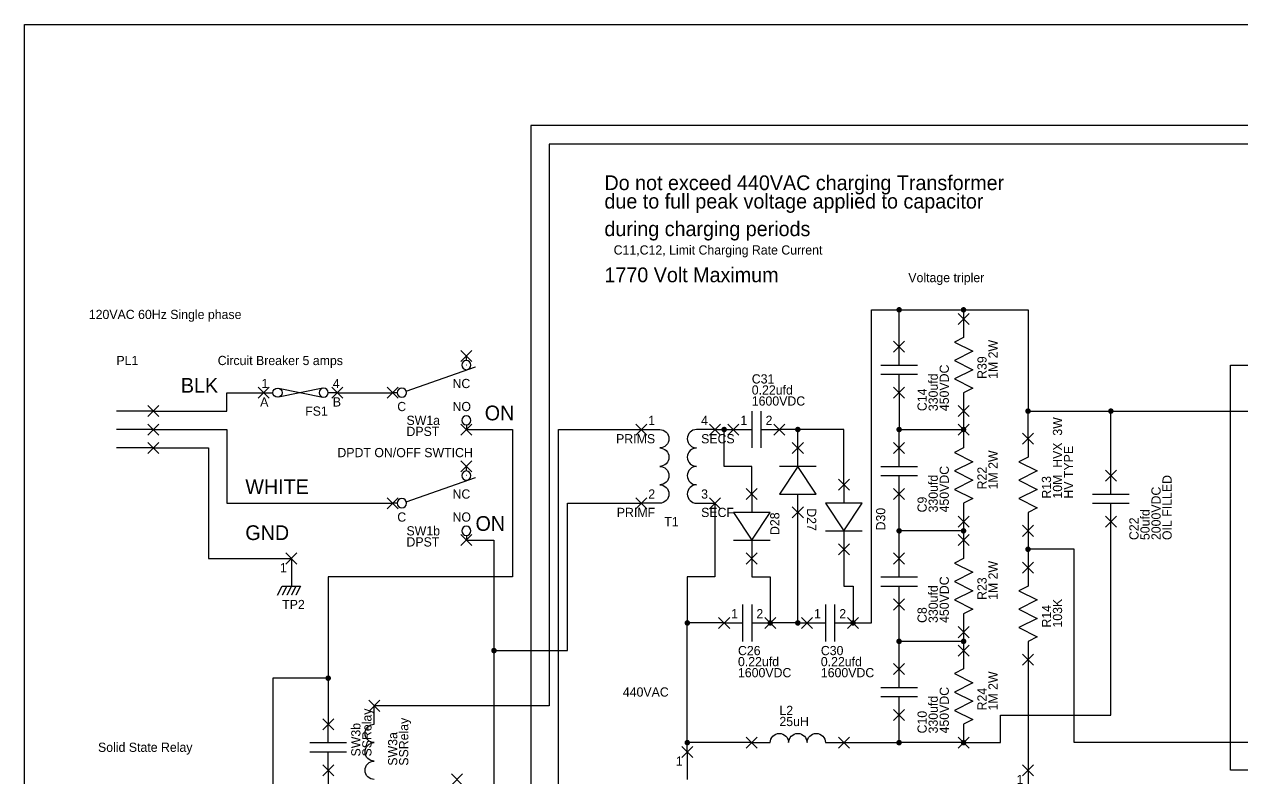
# Model space of a CAD drawing. Extents: x 14668 to 30702, y 17564 to 28750.
# Drawn here: x 14700 to 21310, y 24660 to 28750 of the extents above; entities that cross this region are included whole.
import ezdxf
from ezdxf.enums import TextEntityAlignment as Align

# ---------------------------------------------------------------- set-up
doc = ezdxf.new("R2010")
doc.units = 0
doc.layers.get('0').update_dxf_attribs({"linetype": 'CONTINUOUS'})
doc.layers.add('SHEET', color=2, linetype='CONTINUOUS')

# ---------------------------------------------------------------- blocks, each defined once
blk = doc.blocks.new('2')
for p, q in [((-30, 30), (30, -30)), ((-30, -30), (30, 30))]:
    blk.add_line(p, q)
blk = doc.blocks.new('__JUNCTIONS__')
at = {"const_width": 15}
blk.add_lwpolyline([(-7.5, 0, 1), (7.5, 0, 1)], format="xyb", close=True, dxfattribs=at)

msp = doc.modelspace()

# ---------------------------------------------------------------- linework, layer by layer
at = {"layer": 'SHEET'}
for points in [[(14700, 17750), (14700, 28750), (14700, 28750), (30700, 28750), (30700, 28750), (30700, 17750), (30700, 17750), (14700, 17750), (14700, 17750)], [(18800, 26200), (19000, 26200), (19000, 26200), (18900, 26350), (18900, 26350), (18800, 26200), (18800, 26200)], [(19250, 26150), (19050, 26150), (19050, 26150), (19150, 26000), (19150, 26000), (19250, 26150), (19250, 26150)], [(18750, 26100), (18550, 26100), (18550, 26100), (18650, 25950), (18650, 25950), (18750, 26100), (18750, 26100)]]:
    msp.add_lwpolyline(points, close=True, dxfattribs=at)
for points in [[(25800, 23950), (25800, 28200), (25800, 28200), (17450, 28200), (17450, 28200), (17450, 24150), (17450, 24150), (16650, 24150), (16650, 24150)], [(25700, 25750), (25700, 28100), (25700, 28100), (17550, 28100), (17550, 28100), (17550, 25050), (17550, 25050), (16600, 25050), (16600, 25050)], [(19200, 25500), (19300, 25500), (19300, 25500), (19300, 27200), (19300, 27200), (19450, 27200), (19450, 27200)], [(19450, 27000), (19450, 27200), (19450, 27200)], [(19450, 27200), (19800, 27200), (19800, 27200)], [(19800, 27200), (19800, 27150), (19800, 27150)], [(19800, 27200), (20150, 27200), (20150, 27200), (20150, 26650), (20150, 26650)], [(19800, 27150), (19800, 27050), (19800, 27050), (19750, 27025), (19750, 27025), (19850, 26975), (19850, 26975), (19750, 26925), (19750, 26925), (19850, 26875), (19850, 26875), (19750, 26825), (19750, 26825), (19850, 26775), (19850, 26775), (19800, 26750), (19800, 26750), (19800, 26650), (19800, 26650)], [(19450, 26900), (19450, 27000), (19450, 27000)], [(16773, 26758), (17150, 26890), (17150, 26890)], [(17100, 26900), (17099, 26900), (17099, 26900)], [(19350, 26900), (19550, 26900), (19550, 26900)], [(19350, 26850), (19550, 26850), (19550, 26850)], [(19450, 26750), (19450, 26850), (19450, 26850)], [(21750, 24700), (21250, 24700), (21250, 24700), (21250, 26900), (21250, 26900), (23750, 26900), (23750, 26900)], [(16320, 26775), (16080, 26725), (16080, 26725)], [(16080, 26775), (16320, 26725), (16320, 26725)], [(15400, 26650), (15800, 26650), (15800, 26650), (15800, 26750), (15800, 26750), (16000, 26750), (16000, 26750)], [(16400, 26750), (16700, 26750), (16700, 26750)], [(19450, 26750), (19450, 26550), (19450, 26550)], [(15300, 26650), (15200, 26650), (15200, 26650)], [(15400, 26650), (15300, 26650), (15300, 26650)], [(18650, 26650), (18650, 26450), (18650, 26450)], [(18700, 26650), (18700, 26450), (18700, 26450)], [(19800, 26650), (19800, 26550), (19800, 26550)], [(20150, 26500), (20150, 26650), (20150, 26650)], [(20150, 26650), (20600, 26650), (20600, 26650)], [(20600, 26300), (20600, 26650), (20600, 26650)], [(20600, 26650), (21350, 26650), (21350, 26650), (21350, 22300), (21350, 22300), (25100, 22300), (25100, 22300), (25100, 21900), (25100, 21900)], [(15300, 26550), (15200, 26550), (15200, 26550)], [(15400, 26550), (15300, 26550), (15300, 26550)], [(15400, 26550), (15800, 26550), (15800, 26550), (15800, 26150), (15800, 26150), (16700, 26150), (16700, 26150)], [(16350, 24700), (16350, 24250), (16350, 24250), (17600, 24250), (17600, 24250), (17600, 26550), (17600, 26550), (18050, 26550), (18050, 26550)], [(17100, 26550), (17350, 26550), (17350, 26550), (17350, 25750), (17350, 25750), (16350, 25750), (16350, 25750), (16350, 25200), (16350, 25200)], [(18450, 26550), (18500, 26550), (18500, 26550)], [(18650, 26200), (18650, 26350), (18650, 26350), (18500, 26350), (18500, 26350), (18500, 26550), (18500, 26550)], [(18500, 26550), (18550, 26550), (18550, 26550)], [(18550, 26550), (18650, 26550), (18650, 26550)], [(18700, 26550), (18800, 26550), (18800, 26550)], [(18900, 26550), (18800, 26550), (18800, 26550)], [(18900, 26450), (18900, 26550), (18900, 26550)], [(19150, 26250), (19150, 26550), (19150, 26550), (18900, 26550), (18900, 26550)], [(19450, 26450), (19450, 26550), (19450, 26550)], [(19450, 26550), (19800, 26550), (19800, 26550)], [(19800, 26550), (19800, 26450), (19800, 26450), (19750, 26425), (19750, 26425), (19850, 26375), (19850, 26375), (19750, 26325), (19750, 26325), (19850, 26275), (19850, 26275), (19750, 26225), (19750, 26225), (19850, 26175), (19850, 26175), (19800, 26150), (19800, 26150), (19800, 26050), (19800, 26050)], [(15300, 26450), (15200, 26450), (15200, 26450)], [(15400, 26450), (15300, 26450), (15300, 26450)], [(15400, 26450), (15700, 26450), (15700, 26450), (15700, 25850), (15700, 25850), (16150, 25850), (16150, 25850)], [(18900, 26350), (18900, 26450), (18900, 26450)], [(19450, 26350), (19450, 26450), (19450, 26450)], [(20150, 26500), (20150, 26400), (20150, 26400), (20100, 26375), (20100, 26375), (20200, 26325), (20200, 26325), (20100, 26275), (20100, 26275), (20200, 26225), (20200, 26225), (20100, 26175), (20100, 26175), (20200, 26125), (20200, 26125), (20150, 26100), (20150, 26100), (20150, 26000), (20150, 26000)], [(19000, 26350), (18800, 26350), (18800, 26350)], [(19350, 26350), (19550, 26350), (19550, 26350)], [(16773, 26158), (17150, 26290), (17150, 26290)], [(17100, 26300), (17099, 26300), (17099, 26300)], [(19150, 26250), (19150, 26150), (19150, 26150)], [(19350, 26300), (19550, 26300), (19550, 26300)], [(19450, 26200), (19450, 26300), (19450, 26300)], [(20600, 26200), (20600, 26300), (20600, 26300)], [(18650, 26200), (18650, 26100), (18650, 26100)], [(18900, 26100), (18900, 26200), (18900, 26200)], [(19450, 26000), (19450, 26200), (19450, 26200)], [(20500, 26200), (20700, 26200), (20700, 26200)], [(17250, 25350), (17650, 25350), (17650, 25350), (17650, 26150), (17650, 26150), (18050, 26150), (18050, 26150)], [(18450, 26150), (18450, 25750), (18450, 25750), (18300, 25750), (18300, 25750), (18300, 25500), (18300, 25500)], [(20500, 26150), (20700, 26150), (20700, 26150)], [(20600, 26050), (20600, 26150), (20600, 26150)], [(18900, 25500), (18900, 26100), (18900, 26100)], [(19800, 24850), (20000, 24850), (20000, 24850), (20000, 25000), (20000, 25000), (20600, 25000), (20600, 25000), (20600, 26050), (20600, 26050)], [(19800, 26050), (19800, 26000), (19800, 26000)], [(19050, 26000), (19250, 26000), (19250, 26000)], [(19150, 26000), (19150, 25900), (19150, 25900)], [(19450, 25850), (19450, 26000), (19450, 26000)], [(19800, 26000), (19450, 26000), (19450, 26000)], [(19800, 26000), (19800, 25950), (19800, 25950)], [(20150, 26000), (20150, 25900), (20150, 25900)], [(17100, 25950), (17250, 25950), (17250, 25950), (17250, 25350), (17250, 25350)], [(18550, 25950), (18750, 25950), (18750, 25950)], [(18650, 25950), (18650, 25850), (18650, 25850)], [(19800, 25950), (19800, 25850), (19800, 25850), (19750, 25825), (19750, 25825), (19850, 25775), (19850, 25775), (19750, 25725), (19750, 25725), (19850, 25675), (19850, 25675), (19750, 25625), (19750, 25625), (19850, 25575), (19850, 25575), (19800, 25550), (19800, 25550), (19800, 25450), (19800, 25450)], [(16150, 25850), (16150, 25700), (16150, 25700)], [(18650, 25850), (18650, 25750), (18650, 25750), (18750, 25750), (18750, 25750), (18750, 25500), (18750, 25500)], [(19150, 25900), (19150, 25700), (19150, 25700), (19200, 25700), (19200, 25700), (19200, 25500), (19200, 25500)], [(19450, 25750), (19450, 25850), (19450, 25850)], [(20150, 25900), (20150, 25800), (20150, 25800)], [(21750, 24850), (20400, 24850), (20400, 24850), (20400, 25900), (20400, 25900), (20150, 25900), (20150, 25900)], [(20150, 25800), (20150, 25700), (20150, 25700), (20100, 25675), (20100, 25675), (20200, 25625), (20200, 25625), (20100, 25575), (20100, 25575), (20200, 25525), (20200, 25525), (20100, 25475), (20100, 25475), (20200, 25425), (20200, 25425), (20150, 25400), (20150, 25400), (20150, 25300), (20150, 25300)], [(19350, 25750), (19550, 25750), (19550, 25750)], [(16075, 25650), (16100, 25700), (16100, 25700), (16200, 25700), (16200, 25700), (16175, 25650), (16175, 25650)], [(16125, 25700), (16100, 25650), (16100, 25650)], [(16150, 25700), (16125, 25650), (16125, 25650)], [(16175, 25700), (16150, 25650), (16150, 25650)], [(19350, 25700), (19550, 25700), (19550, 25700)], [(19450, 25600), (19450, 25700), (19450, 25700)], [(18600, 25600), (18600, 25400), (18600, 25400)], [(18650, 25600), (18650, 25400), (18650, 25400)], [(19050, 25600), (19050, 25400), (19050, 25400)], [(19100, 25600), (19100, 25400), (19100, 25400)], [(19450, 25400), (19450, 25600), (19450, 25600)], [(18500, 25500), (18300, 25500), (18300, 25500)], [(18300, 24850), (18300, 25500), (18300, 25500)], [(18500, 25500), (18600, 25500), (18600, 25500)], [(18650, 25500), (18750, 25500), (18750, 25500)], [(18900, 25500), (18750, 25500), (18750, 25500)], [(18900, 25500), (18950, 25500), (18950, 25500)], [(18950, 25500), (19050, 25500), (19050, 25500)], [(19100, 25500), (19200, 25500), (19200, 25500)], [(19800, 25450), (19800, 25400), (19800, 25400)], [(19450, 25250), (19450, 25400), (19450, 25400)], [(19800, 25400), (19450, 25400), (19450, 25400)], [(19800, 25400), (19800, 25350), (19800, 25350)], [(17250, 25350), (17250, 23350), (17250, 23350)], [(19800, 25350), (19800, 25250), (19800, 25250), (19750, 25225), (19750, 25225), (19850, 25175), (19850, 25175), (19750, 25125), (19750, 25125), (19850, 25075), (19850, 25075), (19750, 25025), (19750, 25025), (19850, 24975), (19850, 24975), (19800, 24950), (19800, 24950), (19800, 24850), (19800, 24850)], [(20150, 25300), (20150, 24700), (20150, 24700)], [(16350, 25200), (16050, 25200), (16050, 25200), (16050, 24050), (16050, 24050)], [(16350, 25200), (16350, 24950), (16350, 24950)], [(19450, 25150), (19450, 25250), (19450, 25250)], [(19350, 25150), (19550, 25150), (19550, 25150)], [(19350, 25100), (19550, 25100), (19550, 25100)], [(19450, 25000), (19450, 25100), (19450, 25100)], [(19450, 24850), (19450, 25000), (19450, 25000)], [(16350, 24850), (16350, 24950), (16350, 24950)], [(16250, 24850), (16450, 24850), (16450, 24850)], [(16250, 24800), (16450, 24800), (16450, 24800)], [(16350, 24700), (16350, 24800), (16350, 24800)], [(18300, 24800), (18300, 24850), (18300, 24850)], [(18650, 24850), (18300, 24850), (18300, 24850)], [(18300, 24800), (18300, 24650), (18300, 24650)], [(18650, 24850), (18750, 24850), (18750, 24850)], [(19150, 24850), (19450, 24850), (19450, 24850)], [(19800, 24850), (19450, 24850), (19450, 24850)], [(20150, 24700), (20150, 24550), (20150, 24550)]]:
    msp.add_lwpolyline(points, dxfattribs=at)
for points in [[(17100, 26925, 0.414), (17075, 26900), (17075, 26900, 0.414), (17100, 26875), (17100, 26875, 0.414), (17125, 26900), (17125, 26900, 0.414), (17100, 26925), (17100, 26925), (17100, 26950), (17100, 26950)], [(16000, 26750), (16050, 26750), (16050, 26750, -0.414), (16075, 26775), (16075, 26775, -0.414), (16100, 26750), (16100, 26750, -0.414), (16075, 26725), (16075, 26725, -0.414), (16050, 26750), (16050, 26750)], [(16400, 26750), (16350, 26750), (16350, 26750, 0.414), (16325, 26775), (16325, 26775, 0.414), (16300, 26750), (16300, 26750, 0.414), (16325, 26725), (16325, 26725, 0.414), (16350, 26750), (16350, 26750)], [(16725, 26750, 0.414), (16750, 26725), (16750, 26725, 0.414), (16775, 26750), (16775, 26750, 0.414), (16750, 26775), (16750, 26775, 0.414), (16725, 26750), (16725, 26750), (16700, 26750), (16700, 26750)], [(17100, 26575, 0.414), (17125, 26600), (17125, 26600, 0.414), (17100, 26625), (17100, 26625, 0.414), (17075, 26600), (17075, 26600, 0.414), (17100, 26575), (17100, 26575), (17100, 26550), (17100, 26550)], [(18050, 26550), (18150, 26550), (18150, 26550, -0.414), (18200, 26500), (18200, 26500, -0.414), (18150, 26450), (18150, 26450, -0.414), (18200, 26400), (18200, 26400, -0.414), (18150, 26350), (18150, 26350, -0.414), (18200, 26300), (18200, 26300, -0.414), (18150, 26250), (18150, 26250, -0.414), (18200, 26200), (18200, 26200, -0.414), (18150, 26150), (18150, 26150), (18050, 26150), (18050, 26150)], [(18450, 26550), (18350, 26550), (18350, 26550, 0.414), (18300, 26500), (18300, 26500, 0.414), (18350, 26450), (18350, 26450, 0.414), (18300, 26400), (18300, 26400, 0.414), (18350, 26350), (18350, 26350, 0.414), (18300, 26300), (18300, 26300, 0.414), (18350, 26250), (18350, 26250, 0.414), (18300, 26200), (18300, 26200, 0.414), (18350, 26150), (18350, 26150), (18450, 26150), (18450, 26150)], [(17100, 26325, 0.414), (17075, 26300), (17075, 26300, 0.414), (17100, 26275), (17100, 26275, 0.414), (17125, 26300), (17125, 26300, 0.414), (17100, 26325), (17100, 26325), (17100, 26350), (17100, 26350)], [(16725, 26150, 0.414), (16750, 26125), (16750, 26125, 0.414), (16775, 26150), (16775, 26150, 0.414), (16750, 26175), (16750, 26175, 0.414), (16725, 26150), (16725, 26150), (16700, 26150), (16700, 26150)], [(17100, 25975, 0.414), (17125, 26000), (17125, 26000, 0.414), (17100, 26025), (17100, 26025, 0.414), (17075, 26000), (17075, 26000, 0.414), (17100, 25975), (17100, 25975), (17100, 25950), (17100, 25950)], [(16600, 24650, -0.414), (16550, 24700), (16550, 24700, -0.414), (16600, 24750), (16600, 24750, -0.414), (16550, 24800), (16550, 24800, -0.414), (16600, 24850), (16600, 24850, -0.414), (16550, 24900), (16550, 24900, -0.414), (16600, 24950), (16600, 24950), (16600, 25050), (16600, 25050)], [(18750, 24850, -0.414), (18800, 24900), (18800, 24900, -0.414), (18850, 24850), (18850, 24850, -0.414), (18900, 24900), (18900, 24900, -0.414), (18950, 24850), (18950, 24850, -0.414), (19000, 24900), (19000, 24900, -0.414), (19050, 24850), (19050, 24850), (19150, 24850), (19150, 24850)]]:
    msp.add_lwpolyline(points, format="xyb", dxfattribs=at)

# ---------------------------------------------------------------- block references
for name, p in [('__JUNCTIONS__', (19450, 27200)), ('2', (19800, 27150)), ('__JUNCTIONS__', (19800, 27200)), ('2', (19450, 27000)), ('2', (19450, 26750)), ('2', (19800, 26650)), ('__JUNCTIONS__', (20150, 26650)), ('__JUNCTIONS__', (20600, 26650)), ('2', (19800, 26550)), ('__JUNCTIONS__', (18500, 26550)), ('__JUNCTIONS__', (18900, 26550)), ('__JUNCTIONS__', (19450, 26550)), ('__JUNCTIONS__', (19800, 26550)), ('2', (20150, 26500)), ('2', (18900, 26450)), ('2', (19450, 26450)), ('2', (20600, 26300)), ('2', (19450, 26200)), ('2', (18900, 26100)), ('2', (19800, 26050)), ('2', (20600, 26050)), ('__JUNCTIONS__', (19450, 26000)), ('2', (19800, 25950)), ('__JUNCTIONS__', (19800, 26000)), ('2', (20150, 26000)), ('__JUNCTIONS__', (20150, 25900)), ('2', (19450, 25850)), ('2', (20150, 25800)), ('2', (19450, 25600)), ('__JUNCTIONS__', (18300, 25500)), ('__JUNCTIONS__', (18900, 25500)), ('2', (19800, 25450)), ('__JUNCTIONS__', (19450, 25400)), ('__JUNCTIONS__', (19800, 25400)), ('__JUNCTIONS__', (17250, 25350)), ('2', (19800, 25350)), ('2', (20150, 25300)), ('2', (19450, 25250)), ('__JUNCTIONS__', (16350, 25200)), ('2', (16600, 25050)), ('2', (19450, 25000)), ('2', (16350, 24950)), ('__JUNCTIONS__', (18300, 24850)), ('__JUNCTIONS__', (19450, 24850)), ('2', (19800, 24850)), ('__JUNCTIONS__', (19800, 24850)), ('2', (16350, 24700))]:
    msp.add_blockref(name, p, dxfattribs=at)
for name, p, rotation in [('2', (17100, 26950), 270), ('2', (16000, 26750), 270), ('2', (16400, 26750), 270), ('2', (16700, 26750), 270), ('2', (15400, 26650), 90), ('2', (15400, 26550), 90), ('2', (17100, 26550), 270), ('2', (18050, 26550), 270), ('2', (18450, 26550), 270), ('2', (18550, 26550), 270), ('2', (18800, 26550), 270), ('2', (15400, 26450), 90), ('2', (17100, 26350), 270), ('2', (19150, 26250), 180), ('2', (16700, 26150), 270), ('2', (18050, 26150), 270), ('2', (18450, 26150), 270), ('2', (18650, 26200), 180), ('2', (17100, 25950), 270), ('2', (19150, 25900), 180), ('2', (16150, 25850), 270), ('2', (18650, 25850), 180), ('2', (18500, 25500), 270), ('2', (18750, 25500), 270), ('__JUNCTIONS__', (18750, 25500), 270), ('2', (18950, 25500), 270), ('2', (19200, 25500), 270), ('__JUNCTIONS__', (19200, 25500), 270), ('2', (18650, 24850), 270), ('2', (19150, 24850), 270), ('2', (18300, 24800), 270), ('2', (20150, 24700), 270), ('2', (17050, 24650), 270)]:
    msp.add_blockref(name, p, dxfattribs=dict(at, rotation=rotation))

# ---------------------------------------------------------------- texts
at = {"layer": 'SHEET', "color": 5}
for s, height, p in [('Do not exceed 440VAC charging Transformer', 80, (17850, 27850)), ('due to full peak voltage applied to capacitor', 80, (17850, 27750)), ('during charging periods', 80, (17850, 27600)), ('C11,C12, Limit Charging Rate Current', 50, (17900, 27500)), ('1770 Volt Maximum', 80, (17850, 27350)), ('Voltage tripler', 50, (19500, 27350)), ('120VAC 60Hz Single phase', 50, (15050, 27150)), ('PL1', 50, (15200, 26900)), ('Circuit Breaker 5 amps', 50, (15750, 26900)), ('C31', 50, (18650, 26800)), ('BLK', 80, (15550, 26750)), ('0.22ufd', 50, (18650, 26740)), ('1600VDC', 50, (18650, 26680)), ('FS1', 50, (16225, 26625)), ('ON', 80, (17200, 26600)), ('SW1a', 50, (16775, 26575)), ('DPST', 50, (16775, 26515)), ('DPDT ON/OFF SWTICH', 50, (16400, 26400)), ('WHITE', 80, (15900, 26200)), ('ON', 80, (17150, 26000)), ('T1', 50, (18175, 26025)), ('GND', 80, (15900, 25950)), ('SW1b', 50, (16775, 25975)), ('DPST', 50, (16775, 25915)), ('TP2', 50, (16100, 25575)), ('0.22ufd', 50, (18575, 25265)), ('C26', 50, (18575, 25325)), ('0.22ufd', 50, (19025, 25265)), ('C30', 50, (19025, 25325)), ('1600VDC', 50, (18575, 25205)), ('1600VDC', 50, (19025, 25205)), ('440VAC', 50, (17950, 25100)), ('25uH', 50, (18800, 24940)), ('L2', 50, (18800, 25000)), ('Solid State Relay', 50, (15100, 24800))]:
    msp.add_text(s, height=height, dxfattribs=at).set_placement(p)
for s, p in [('1M 2W', (19985, 26825)), ('R39', (19925, 26825)), ('330ufd', (19660, 26650)), ('450VDC', (19720, 26650)), ('C14', (19600, 26650)), ('10M  HVX  3W', (20335, 26175)), ('HV TYPE', (20395, 26175)), ('1M 2W', (19985, 26225)), ('450VDC', (19720, 26100)), ('R22', (19925, 26225)), ('330ufd', (19660, 26100)), ('R13', (20275, 26175)), ('OIL FILLED', (20930, 25950)), ('C9', (19600, 26100)), ('2000VDC', (20870, 25950)), ('50ufd', (20810, 25950)), ('C22', (20750, 25950)), ('1M 2W', (19985, 25625)), ('450VDC', (19720, 25500)), ('R23', (19925, 25625)), ('330ufd', (19660, 25500)), ('C8', (19600, 25500)), ('R14', (20275, 25475)), ('103K', (20335, 25475)), ('1M 2W', (19985, 25025)), ('450VDC', (19720, 24900)), ('R24', (19925, 25025)), ('330ufd', (19660, 24900)), ('SSRelay', (16585, 24775)), ('C10', (19600, 24900)), ('SW3b', (16525, 24775)), ('SSRelay', (16785, 24725)), ('SW3a', (16725, 24725))]:
    msp.add_text(s, height=50, rotation=90, dxfattribs=at).set_placement(p)
at = {"layer": 'SHEET', "color": 145}
for s, p in [('1', (16025, 26775)), ('1', (18125, 26575)), ('1', (18625, 26575)), ('2', (18125, 26175)), ('1', (16125, 25775)), ('1', (18575, 25525)), ('1', (19025, 25525)), ('1', (18275, 24725)), ('1', (20125, 24625))]:
    msp.add_text(s, height=50, dxfattribs=at).set_placement(p, align=Align.RIGHT)
for s, p in [('4', (16375, 26775)), ('4', (18375, 26575)), ('2', (18725, 26575)), ('3', (18375, 26175)), ('2', (18675, 25525)), ('2', (19125, 25525))]:
    msp.add_text(s, height=50, dxfattribs=at).set_placement(p)
at = {"layer": 'SHEET', "color": 54}
for s, p in [('NC', (17025, 26775)), ('B', (16375, 26675)), ('C', (16725, 26650)), ('NO', (17025, 26650)), ('SECS', (18375, 26475)), ('NC', (17025, 26175)), ('SECF', (18375, 26075)), ('C', (16725, 26050)), ('NO', (17025, 26050))]:
    msp.add_text(s, height=50, dxfattribs=at).set_placement(p)
for s, p in [('A', (16025, 26675)), ('PRIMS', (18125, 26475)), ('PRIMF', (18125, 26075))]:
    msp.add_text(s, height=50, dxfattribs=at).set_placement(p, align=Align.RIGHT)
at = {"layer": 'SHEET', "color": 5}
for s, rotation, p in [('D27', 270, (18950, 26000)), ('D30', 90, (19375, 26125)), ('D28', 90, (18800, 26100))]:
    msp.add_text(s, height=50, rotation=rotation, dxfattribs=at).set_placement(p, align=Align.RIGHT)

doc.saveas('drawing.dxf')
